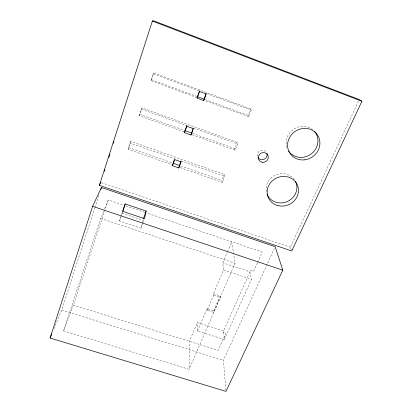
<?xml version="1.0" encoding="UTF-8"?>
<svg xmlns="http://www.w3.org/2000/svg" width="412" height="412" viewBox="0 0 412 412"><rect width="100%" height="100%" fill="white"/><g stroke="black" fill="none" stroke-linecap="round" stroke-linejoin="round"><path stroke-width="0.31" stroke-dasharray="2.06 1.54" d="M103.644 211.274L100.719 218.417L63.525 330.887L189.108 369.296L189.386 341.357L197.384 322.529L223.608 330.846L224.391 339.488L197.502 331.006L197.384 322.529M174.657 159.557L174.74 158.785L130.187 143.052L128.101 149.293L172.504 164.903M120.834 216.794L119.495 220.945L141.089 228.176L143.247 219.102M121.025 216.202L122.385 212.072M53.962 328.719L61.682 310.082L94.724 208.245M94.92 207.638L99.076 194.83M63.525 330.887L73.398 305.132L108.274 199.964L123.476 205.109M183.932 131.778L139.308 115.71L142.047 107.908L237.183 142.356L237.673 143.989L235.164 150.226L192.198 134.755M197.085 97.659L150.998 80.649L153.717 72.929L250.62 108.886L251.268 110.179L248.652 116.689L204.857 100.523M128.101 149.293L130.867 141.424L224.298 174.461L224.633 176.403L222.228 182.387L178.839 167.133M139.308 115.71L142.047 107.908M150.998 80.649L153.717 72.929M119.495 220.945L122.591 211.953M141.089 228.176L143.01 222.83M143.227 222.238L144.293 219.266M222.228 182.387L221.919 180.389L224.298 174.461M235.164 150.226L234.706 148.531L237.183 142.356M248.652 116.689L248.034 115.329L250.62 108.886M104.617 208.894L108.274 199.964M130.187 143.052L130.867 141.424M213.447 293.699L220.152 295.883L220.296 297.49L213.833 312.394L207.159 310.251L213.56 295.301L213.447 293.699L223.556 270.056L222.753 262.81L227.228 252.278M227.476 251.691L231.698 241.746L235.061 263.263L189.108 369.296M197.502 331.006L207.082 308.593L213.725 310.73L213.833 312.394M213.725 310.73L220.152 295.883M257.382 262.928L253.545 271.487L250.542 270.488L223.047 332.103L225.936 333.02L218.164 350.344L73.398 305.132M257.639 262.362L262.248 252.087L146.579 212.932M224.391 339.488L251.454 279.3L249.93 271.858L222.753 262.81M225.894 390.128L223.412 360.284L274.371 248.477M291.351 249.93L290.331 247.272L358.672 100.708M61.682 310.082L223.412 360.284M213.56 295.301L220.296 297.49M223.556 270.056L251.454 279.3M100.719 218.417L235.061 263.263M121.983 213.236L142.835 220.255M125.907 205.933L145.972 212.726M101.383 182.665L290.331 247.272M128.802 147.609L171.732 162.719M180.801 165.912L221.919 180.389M181.1 161.03L224.633 176.403M141.481 109.19L186.868 125.609M193.341 127.952L237.673 143.989M139.895 114.356L183.979 130.249M192.435 133.297L234.706 148.531M151.472 79.665L196.735 96.382M205.186 99.503L248.034 115.329M153.269 73.841L199.521 90.99M206.118 93.436L251.268 110.179M207.082 308.593L207.159 310.251M257.433 156.416A5.026 4.769 -27.9 0 1 266.523 152.332M286.891 147.661A16.295 15.172 -35.9 0 1 293.432 129.327A16.295 15.172 -35.9 0 1 312.837 129.718M266.286 191.724A15.615 14.477 -23.4 0 1 276.215 174.791A15.615 14.477 -23.4 0 1 294.925 180.394"/><path stroke-width="0.62" d="M184.494 132.654L186.868 125.609L184.494 132.654L190.977 134.987L193.125 128.529M174.333 159.897L172.407 165.701L178.772 167.942L181.1 161.03M146.152 211.032L144.509 218.674L122.797 211.356L125.186 203.925L146.152 211.032L143.458 218.525M50.099 338.041L92.607 206.294L101.45 187.512L275.175 246.721L282.792 270.179L225.997 391.4L50.099 338.041L51.788 333.962M99.364 185.359L152.373 21.064L153.053 20.6L359.213 99.544L361.901 101.264L291.758 250.99L99.364 185.359L100.775 182.459M104.329 171.464L104.921 169.631M108.866 157.415L109.85 154.361M113.403 143.371L113.995 141.537M100.858 189.345L101.45 187.512M122.585 211.49L125.186 203.925M197.085 97.659L199.521 90.99M172.407 165.701L174.657 159.557L181.043 161.813L178.772 167.942M205.912 93.993L203.708 100.6L197.106 98.164L199.557 91.469L206.18 93.926L203.708 100.6M190.977 134.987L193.346 128.595L186.837 126.242M92.607 206.294L282.792 270.179M173.545 163.358L179.591 165.49M184.586 130.465L191.832 133.076M197.338 96.604L203.976 99.055M152.373 21.064L361.901 101.264M295.533 181.496A15.615 14.477 -23.4 0 1 287.349 201.509A15.615 14.477 -23.4 0 1 267.002 194.134M267.022 153.47A5.026 4.769 -27.9 0 1 257.938 157.549M314.469 131.325A16.295 15.172 -35.9 0 1 311.338 153.815A16.295 15.172 -35.9 0 1 288.678 151.183M262.006 162.23A5.104 4.836 -27.3 0 0 268.176 155.973A5.104 4.836 -27.3 0 0 259.73 154.15A5.104 4.836 -27.3 0 0 262.006 162.23M277.92 205.603A15.852 14.667 -23.1 0 0 298.17 187.409A15.852 14.667 -23.1 0 0 272.378 180.744A15.852 14.667 -23.1 0 0 277.92 205.603M304.313 159.871A16.552 15.388 -35.4 0 0 317.446 134.889A16.552 15.388 -35.4 0 0 289.456 137.742A16.552 15.388 -35.4 0 0 304.313 159.871"/></g></svg>
